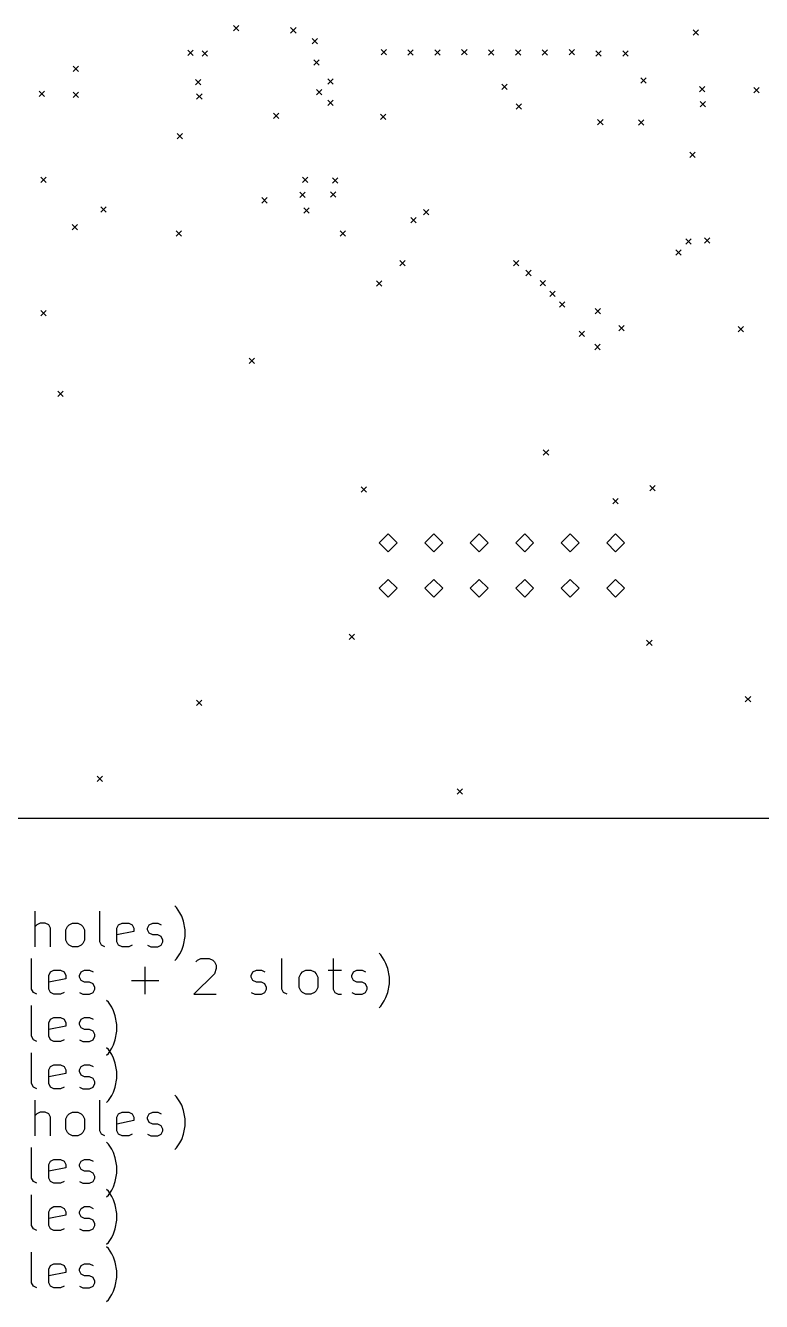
# Model space of a CAD drawing. Extents: x 2.48 to 9.13, y -6.97 to -1.38.
# Drawn here: x 4.202 to 5.821, y -6.968 to -4.163 of the extents above; entities that cross this region are included whole.
import ezdxf

# ---------------------------------------------------------------- set-up
doc = ezdxf.new("R2010")
doc.units = 0
doc.header["$MEASUREMENT"] = 0
doc.layers.add('BLACK', color=7, linetype='CONTINUOUS')

msp = doc.modelspace()

# ---------------------------------------------------------------- linework, layer by layer
at = {"layer": 'BLACK', "linetype": 'CONTINUOUS'}
for p, q in [((4.65943, -4.16269), (4.67124, -4.1745)), ((4.67124, -4.16269), (4.65943, -4.1745)), ((4.78545, -4.16734), (4.79726, -4.17915)), ((4.79726, -4.16734), (4.78545, -4.17915)), ((5.6703, -4.17196), (5.68211, -4.18378)), ((5.68211, -4.17196), (5.6703, -4.18378)), ((4.83268, -4.19094), (4.84449, -4.20276)), ((4.84449, -4.19094), (4.83268, -4.20276)), ((4.55906, -4.21654), (4.57087, -4.22835)), ((4.57087, -4.21654), (4.55906, -4.22835)), ((4.59055, -4.2185), (4.60236, -4.23031)), ((4.60236, -4.2185), (4.59055, -4.23031)), ((4.98425, -4.21547), (4.99606, -4.22728)), ((4.99606, -4.21547), (4.98425, -4.22728)), ((5.04331, -4.21591), (5.05512, -4.22772)), ((5.05512, -4.21591), (5.04331, -4.22772)), ((5.10236, -4.21591), (5.11417, -4.22772)), ((5.11417, -4.21591), (5.10236, -4.22772)), ((5.16142, -4.21547), (5.17323, -4.22728)), ((5.17323, -4.21547), (5.16142, -4.22728)), ((5.22047, -4.21591), (5.23228, -4.22772)), ((5.23228, -4.21591), (5.22047, -4.22772)), ((5.27953, -4.2162), (5.29134, -4.22801)), ((5.29134, -4.2162), (5.27953, -4.22801)), ((5.33858, -4.21634), (5.35039, -4.22815)), ((5.35039, -4.21634), (5.33858, -4.22815)), ((5.39764, -4.21569), (5.40945, -4.2275)), ((5.40945, -4.21569), (5.39764, -4.2275)), ((5.45669, -4.2185), (5.4685, -4.23031)), ((5.4685, -4.2185), (5.45669, -4.23031)), ((5.51575, -4.2185), (5.52756, -4.23031)), ((5.52756, -4.2185), (5.51575, -4.23031)), ((4.30709, -4.25197), (4.3189, -4.26378)), ((4.3189, -4.25197), (4.30709, -4.26378)), ((4.83661, -4.23819), (4.84843, -4.25)), ((4.84843, -4.23819), (4.83661, -4.25)), ((4.57589, -4.28164), (4.5877, -4.29346)), ((4.5877, -4.28164), (4.57589, -4.29346)), ((4.86734, -4.27957), (4.87915, -4.29138)), ((4.87915, -4.27957), (4.86734, -4.29138)), ((5.25, -4.2913), (5.26181, -4.30311)), ((5.26181, -4.2913), (5.25, -4.30311)), ((5.55553, -4.27756), (5.56734, -4.28937)), ((5.56734, -4.27756), (5.55553, -4.28937)), ((4.23228, -4.30709), (4.24409, -4.3189)), ((4.24409, -4.30709), (4.23228, -4.3189)), ((4.30709, -4.30906), (4.3189, -4.32087)), ((4.3189, -4.30906), (4.30709, -4.32087)), ((4.57874, -4.31299), (4.59055, -4.3248)), ((4.59055, -4.31299), (4.57874, -4.3248)), ((4.84233, -4.30317), (4.85414, -4.31498)), ((4.85414, -4.30317), (4.84233, -4.31498)), ((5.68412, -4.29687), (5.69593, -4.30868)), ((5.69593, -4.29687), (5.68412, -4.30868)), ((5.80398, -4.29876), (5.8158, -4.31058)), ((5.8158, -4.29876), (5.80398, -4.31058)), ((4.86734, -4.32677), (4.87915, -4.33858)), ((4.87915, -4.32677), (4.86734, -4.33858)), ((5.2815, -4.33465), (5.29331, -4.34646)), ((5.29331, -4.33465), (5.2815, -4.34646)), ((5.68582, -4.32994), (5.69763, -4.34175)), ((5.69763, -4.32994), (5.68582, -4.34175)), ((4.74762, -4.35564), (4.75943, -4.36745)), ((4.75943, -4.35564), (4.74762, -4.36745)), ((4.98299, -4.35755), (4.9948, -4.36936)), ((4.9948, -4.35755), (4.98299, -4.36936)), ((5.46044, -4.36934), (5.47225, -4.38115)), ((5.47225, -4.36934), (5.46044, -4.38115)), ((5.54997, -4.3703), (5.56178, -4.38211)), ((5.56178, -4.3703), (5.54997, -4.38211)), ((4.53598, -4.40015), (4.54779, -4.41197)), ((4.54779, -4.40015), (4.53598, -4.41197)), ((5.66339, -4.44094), (5.6752, -4.45276)), ((5.6752, -4.44094), (5.66339, -4.45276)), ((4.23622, -4.49606), (4.24803, -4.50787)), ((4.24803, -4.49606), (4.23622, -4.50787)), ((4.81114, -4.49604), (4.82295, -4.50785)), ((4.82295, -4.49604), (4.81114, -4.50785)), ((4.87745, -4.49741), (4.88926, -4.50922)), ((4.88926, -4.49741), (4.87745, -4.50922)), ((4.7219, -4.54115), (4.73371, -4.55296)), ((4.73371, -4.54115), (4.7219, -4.55296)), ((4.80569, -4.5291), (4.8175, -4.54091)), ((4.8175, -4.5291), (4.80569, -4.54091)), ((4.87308, -4.52858), (4.8849, -4.54039)), ((4.8849, -4.52858), (4.87308, -4.54039)), ((4.36811, -4.56102), (4.37992, -4.57283)), ((4.37992, -4.56102), (4.36811, -4.57283)), ((4.81436, -4.56362), (4.82617, -4.57543)), ((4.82617, -4.56362), (4.81436, -4.57543)), ((5.07755, -4.56717), (5.08936, -4.57898)), ((5.08936, -4.56717), (5.07755, -4.57898)), ((4.30512, -4.60039), (4.31693, -4.6122)), ((4.31693, -4.60039), (4.30512, -4.6122)), ((5.04957, -4.58467), (5.06138, -4.59648)), ((5.06138, -4.58467), (5.04957, -4.59648)), ((4.53346, -4.61417), (4.54528, -4.62598)), ((4.54528, -4.61417), (4.53346, -4.62598)), ((4.89409, -4.61417), (4.90591, -4.62598)), ((4.90591, -4.61417), (4.89409, -4.62598)), ((5.63239, -4.65551), (5.6442, -4.66732)), ((5.6442, -4.65551), (5.63239, -4.66732)), ((5.65464, -4.63146), (5.66645, -4.64327)), ((5.66645, -4.63146), (5.65464, -4.64327)), ((5.69544, -4.62923), (5.70725, -4.64104)), ((5.70725, -4.62923), (5.69544, -4.64104)), ((5.02519, -4.67911), (5.03701, -4.69093)), ((5.03701, -4.67911), (5.02519, -4.69093)), ((5.27514, -4.67911), (5.28695, -4.69093)), ((5.28695, -4.67911), (5.27514, -4.69093)), ((5.30282, -4.70087), (5.31463, -4.71268)), ((5.31463, -4.70087), (5.30282, -4.71268)), ((4.9744, -4.72417), (4.98621, -4.73598)), ((4.98621, -4.72417), (4.9744, -4.73598)), ((5.33429, -4.72347), (5.3461, -4.73528)), ((5.3461, -4.72347), (5.33429, -4.73528)), ((5.35557, -4.74666), (5.36738, -4.75847)), ((5.36738, -4.74666), (5.35557, -4.75847)), ((4.23622, -4.78937), (4.24803, -4.80118)), ((4.24803, -4.78937), (4.23622, -4.80118)), ((5.37682, -4.76989), (5.38863, -4.7817)), ((5.38863, -4.76989), (5.37682, -4.7817)), ((5.45523, -4.78467), (5.46704, -4.79648)), ((5.46704, -4.78467), (5.45523, -4.79648)), ((5.50694, -4.82189), (5.51875, -4.8337)), ((5.51875, -4.82189), (5.50694, -4.8337)), ((5.76937, -4.82442), (5.78118, -4.83623)), ((5.78118, -4.82442), (5.76937, -4.83623)), ((5.42004, -4.83434), (5.43185, -4.84615)), ((5.43185, -4.83434), (5.42004, -4.84615)), ((5.45419, -4.86359), (5.466, -4.8754)), ((5.466, -4.86359), (5.45419, -4.8754)), ((4.69409, -4.89409), (4.70591, -4.90591)), ((4.70591, -4.89409), (4.69409, -4.90591)), ((4.27362, -4.96654), (4.28543, -4.97835)), ((4.28543, -4.96654), (4.27362, -4.97835)), ((5.34097, -5.09554), (5.35278, -5.10735)), ((5.35278, -5.09554), (5.34097, -5.10735)), ((4.94069, -5.17699), (4.9525, -5.1888)), ((4.9525, -5.17699), (4.94069, -5.1888)), ((5.57489, -5.17365), (5.5867, -5.18547)), ((5.5867, -5.17365), (5.57489, -5.18547)), ((5.49356, -5.20275), (5.50537, -5.21457)), ((5.50537, -5.20275), (5.49356, -5.21457)), ((5, -5.28031), (4.98031, -5.3)), ((4.98031, -5.3), (5, -5.31969)), ((5.01969, -5.3), (5, -5.28031)), ((5, -5.31969), (5.01969, -5.3)), ((5.1, -5.28031), (5.08031, -5.3)), ((5.08031, -5.3), (5.1, -5.31969)), ((5.11969, -5.3), (5.1, -5.28031)), ((5.1, -5.31969), (5.11969, -5.3)), ((5.2, -5.28031), (5.18031, -5.3)), ((5.18031, -5.3), (5.2, -5.31969)), ((5.21969, -5.3), (5.2, -5.28031)), ((5.2, -5.31969), (5.21969, -5.3)), ((5.3, -5.28031), (5.28031, -5.3)), ((5.28031, -5.3), (5.3, -5.31969)), ((5.31969, -5.3), (5.3, -5.28031)), ((5.3, -5.31969), (5.31969, -5.3)), ((5.4, -5.28031), (5.38031, -5.3)), ((5.38031, -5.3), (5.4, -5.31969)), ((5.41969, -5.3), (5.4, -5.28031)), ((5.4, -5.31969), (5.41969, -5.3)), ((5.5, -5.28031), (5.48031, -5.3)), ((5.48031, -5.3), (5.5, -5.31969)), ((5.51969, -5.3), (5.5, -5.28031)), ((5.5, -5.31969), (5.51969, -5.3)), ((5, -5.38031), (4.98031, -5.4)), ((5.01969, -5.4), (5, -5.38031)), ((5.1, -5.38031), (5.08031, -5.4)), ((5.11969, -5.4), (5.1, -5.38031)), ((5.2, -5.38031), (5.18031, -5.4)), ((5.21969, -5.4), (5.2, -5.38031)), ((5.3, -5.38031), (5.28031, -5.4)), ((5.31969, -5.4), (5.3, -5.38031)), ((5.4, -5.38031), (5.38031, -5.4)), ((5.41969, -5.4), (5.4, -5.38031)), ((5.5, -5.38031), (5.48031, -5.4)), ((5.51969, -5.4), (5.5, -5.38031)), ((4.98031, -5.4), (5, -5.41969)), ((5, -5.41969), (5.01969, -5.4)), ((5.08031, -5.4), (5.1, -5.41969)), ((5.1, -5.41969), (5.11969, -5.4)), ((5.18031, -5.4), (5.2, -5.41969)), ((5.2, -5.41969), (5.21969, -5.4)), ((5.28031, -5.4), (5.3, -5.41969)), ((5.3, -5.41969), (5.31969, -5.4)), ((5.38031, -5.4), (5.4, -5.41969)), ((5.4, -5.41969), (5.41969, -5.4)), ((5.48031, -5.4), (5.5, -5.41969)), ((5.5, -5.41969), (5.51969, -5.4)), ((4.91398, -5.50077), (4.9258, -5.51258)), ((4.9258, -5.50077), (4.91398, -5.51258)), ((5.56822, -5.51412), (5.58003, -5.52593)), ((5.58003, -5.51412), (5.56822, -5.52593)), ((5.78518, -5.63762), (5.79699, -5.64944)), ((5.79699, -5.63762), (5.78518, -5.64944)), ((4.57852, -5.64597), (4.59034, -5.65778)), ((4.59034, -5.64597), (4.57852, -5.65778)), ((4.36024, -5.81299), (4.37205, -5.8248)), ((4.37205, -5.81299), (4.36024, -5.8248)), ((5.15157, -5.84055), (5.16339, -5.85236)), ((5.16339, -5.84055), (5.15157, -5.85236)), ((2.71654, -5.90551), (8.70079, -5.90551)), ((4.22338, -6.18838), (4.22338, -6.10964)), ((4.36586, -6.17713), (4.36586, -6.10964)), ((4.53459, -6.10214), (4.53084, -6.09839)), ((4.54209, -6.11339), (4.53459, -6.10214)), ((4.54584, -6.12088), (4.54209, -6.11339)), ((4.22713, -6.13963), (4.22338, -6.14338)), ((4.23463, -6.13588), (4.22713, -6.13963)), ((4.24588, -6.13588), (4.23463, -6.13588)), ((4.25337, -6.13963), (4.24588, -6.13588)), ((4.25712, -6.14713), (4.25337, -6.13963)), ((4.29087, -6.15088), (4.29462, -6.14338)), ((4.29462, -6.14338), (4.29837, -6.13963)), ((4.29837, -6.13963), (4.30587, -6.13588)), ((4.30587, -6.13588), (4.31712, -6.13588)), ((4.31712, -6.13588), (4.32462, -6.13963)), ((4.32462, -6.13963), (4.32837, -6.14338)), ((4.32837, -6.14338), (4.33211, -6.15088)), ((4.40336, -6.14713), (4.40711, -6.13963)), ((4.40711, -6.13963), (4.4146, -6.13588)), ((4.4146, -6.13588), (4.4296, -6.13588)), ((4.4296, -6.13588), (4.4371, -6.13963)), ((4.4371, -6.13963), (4.44085, -6.14713)), ((4.47085, -6.14713), (4.4746, -6.13963)), ((4.4746, -6.13963), (4.4821, -6.13588)), ((4.4821, -6.13588), (4.49334, -6.13588)), ((4.49334, -6.13588), (4.50084, -6.13963)), ((4.54959, -6.13213), (4.54584, -6.12088)), ((4.55334, -6.15088), (4.54959, -6.13213)), ((4.25712, -6.18838), (4.25712, -6.14713)), ((4.29087, -6.17338), (4.29087, -6.15088)), ((4.33211, -6.15088), (4.33211, -6.17338)), ((4.40336, -6.17713), (4.40336, -6.14713)), ((4.44085, -6.15463), (4.40336, -6.16213)), ((4.44085, -6.14713), (4.44085, -6.15463)), ((4.47085, -6.15088), (4.47085, -6.14713)), ((4.4746, -6.15838), (4.47085, -6.15088)), ((4.4821, -6.16213), (4.4746, -6.15838)), ((4.49334, -6.16213), (4.4821, -6.16213)), ((4.50084, -6.16588), (4.49334, -6.16213)), ((4.50459, -6.17338), (4.50084, -6.16588)), ((4.54959, -6.18463), (4.55334, -6.16588)), ((4.55334, -6.16588), (4.55334, -6.15088)), ((4.29462, -6.18088), (4.29087, -6.17338)), ((4.29837, -6.18463), (4.29462, -6.18088)), ((4.30587, -6.18838), (4.29837, -6.18463)), ((4.31712, -6.18838), (4.30587, -6.18838)), ((4.32462, -6.18463), (4.31712, -6.18838)), ((4.32837, -6.18088), (4.32462, -6.18463)), ((4.33211, -6.17338), (4.32837, -6.18088)), ((4.36961, -6.18463), (4.36586, -6.17713)), ((4.37711, -6.18838), (4.36961, -6.18463)), ((4.40711, -6.18463), (4.40336, -6.17713)), ((4.4146, -6.18838), (4.40711, -6.18463)), ((4.4296, -6.18838), (4.4146, -6.18838)), ((4.4371, -6.18463), (4.4296, -6.18838)), ((4.47085, -6.18463), (4.47835, -6.18838)), ((4.47835, -6.18838), (4.49334, -6.18838)), ((4.49334, -6.18838), (4.50084, -6.18463)), ((4.50084, -6.18463), (4.50459, -6.17713)), ((4.50459, -6.17713), (4.50459, -6.17338)), ((4.54209, -6.20337), (4.54584, -6.19588)), ((4.54584, -6.19588), (4.54959, -6.18463)), ((4.21588, -6.28106), (4.21588, -6.21357)), ((4.53084, -6.21837), (4.53459, -6.21462)), ((4.53459, -6.21462), (4.54209, -6.20337)), ((4.57658, -6.22107), (4.58033, -6.21732)), ((4.58033, -6.21732), (4.58783, -6.21357)), ((4.58783, -6.21357), (4.60658, -6.21357)), ((4.60658, -6.21357), (4.61408, -6.21732)), ((4.61408, -6.21732), (4.61783, -6.22107)), ((4.61783, -6.22107), (4.62158, -6.22857)), ((4.76631, -6.28106), (4.76631, -6.21357)), ((4.8788, -6.21357), (4.8788, -6.28106)), ((4.98378, -6.20607), (4.98003, -6.20232)), ((4.99128, -6.21732), (4.98378, -6.20607)), ((4.99503, -6.22482), (4.99128, -6.21732)), ((4.99878, -6.23607), (4.99503, -6.22482)), ((4.25337, -6.25107), (4.25712, -6.24357)), ((4.25337, -6.28106), (4.25337, -6.25107)), ((4.25712, -6.24357), (4.26462, -6.23982)), ((4.26462, -6.23982), (4.27962, -6.23982)), ((4.27962, -6.23982), (4.28712, -6.24357)), ((4.28712, -6.24357), (4.29087, -6.25107)), ((4.29087, -6.25107), (4.29087, -6.25857)), ((4.32087, -6.25107), (4.32462, -6.24357)), ((4.32087, -6.25482), (4.32087, -6.25107)), ((4.32462, -6.26232), (4.32087, -6.25482)), ((4.32462, -6.24357), (4.33211, -6.23982)), ((4.33211, -6.23982), (4.34336, -6.23982)), ((4.34336, -6.23982), (4.35086, -6.24357)), ((4.4656, -6.29231), (4.4656, -6.23232)), ((4.61783, -6.24732), (4.57283, -6.29231)), ((4.62158, -6.23607), (4.61783, -6.24732)), ((4.62158, -6.22857), (4.62158, -6.23607)), ((4.69882, -6.25107), (4.70257, -6.24357)), ((4.69882, -6.25482), (4.69882, -6.25107)), ((4.70257, -6.26232), (4.69882, -6.25482)), ((4.70257, -6.24357), (4.71007, -6.23982)), ((4.71007, -6.23982), (4.72132, -6.23982)), ((4.72132, -6.23982), (4.72882, -6.24357)), ((4.80381, -6.25482), (4.80756, -6.24732)), ((4.80381, -6.27732), (4.80381, -6.25482)), ((4.80756, -6.24732), (4.8113, -6.24357)), ((4.8113, -6.24357), (4.8188, -6.23982)), ((4.8188, -6.23982), (4.83005, -6.23982)), ((4.83005, -6.23982), (4.83755, -6.24357)), ((4.83755, -6.24357), (4.8413, -6.24732)), ((4.8413, -6.24732), (4.84505, -6.25482)), ((4.84505, -6.25482), (4.84505, -6.27732)), ((4.86755, -6.23982), (4.89754, -6.23982)), ((4.92004, -6.25107), (4.92379, -6.24357)), ((4.92004, -6.25482), (4.92004, -6.25107)), ((4.92379, -6.26232), (4.92004, -6.25482)), ((4.92379, -6.24357), (4.93129, -6.23982)), ((4.93129, -6.23982), (4.94254, -6.23982)), ((4.94254, -6.23982), (4.95004, -6.24357)), ((5.00253, -6.25482), (4.99878, -6.23607)), ((5.00253, -6.26982), (5.00253, -6.25482)), ((4.21963, -6.28856), (4.21588, -6.28106)), ((4.29087, -6.25857), (4.25337, -6.26607)), ((4.25712, -6.28856), (4.25337, -6.28106)), ((4.33211, -6.26607), (4.32462, -6.26232)), ((4.34336, -6.26607), (4.33211, -6.26607)), ((4.35086, -6.26982), (4.34336, -6.26607)), ((4.35461, -6.27732), (4.35086, -6.26982)), ((4.35086, -6.28856), (4.35461, -6.28106)), ((4.35461, -6.28106), (4.35461, -6.27732)), ((4.4356, -6.26232), (4.49559, -6.26232)), ((4.71007, -6.26607), (4.70257, -6.26232)), ((4.72132, -6.26607), (4.71007, -6.26607)), ((4.72882, -6.26982), (4.72132, -6.26607)), ((4.73256, -6.27732), (4.72882, -6.26982)), ((4.72882, -6.28856), (4.73256, -6.28106)), ((4.73256, -6.28106), (4.73256, -6.27732)), ((4.77006, -6.28856), (4.76631, -6.28106)), ((4.80756, -6.28481), (4.80381, -6.27732)), ((4.84505, -6.27732), (4.8413, -6.28481)), ((4.8788, -6.28106), (4.88255, -6.28856)), ((4.93129, -6.26607), (4.92379, -6.26232)), ((4.94254, -6.26607), (4.93129, -6.26607)), ((4.95004, -6.26982), (4.94254, -6.26607)), ((4.95379, -6.27732), (4.95004, -6.26982)), ((4.95004, -6.28856), (4.95379, -6.28106)), ((4.95379, -6.28106), (4.95379, -6.27732)), ((4.99878, -6.28856), (5.00253, -6.26982)), ((4.22713, -6.29231), (4.21963, -6.28856)), ((4.26462, -6.29231), (4.25712, -6.28856)), ((4.27962, -6.29231), (4.26462, -6.29231)), ((4.28712, -6.28856), (4.27962, -6.29231)), ((4.32087, -6.28856), (4.32837, -6.29231)), ((4.32837, -6.29231), (4.34336, -6.29231)), ((4.34336, -6.29231), (4.35086, -6.28856)), ((4.38461, -6.31001), (4.38086, -6.30626)), ((4.39211, -6.32126), (4.38461, -6.31001)), ((4.57283, -6.29231), (4.62158, -6.29231)), ((4.69882, -6.28856), (4.70632, -6.29231)), ((4.70632, -6.29231), (4.72132, -6.29231)), ((4.72132, -6.29231), (4.72882, -6.28856)), ((4.77756, -6.29231), (4.77006, -6.28856)), ((4.8113, -6.28856), (4.80756, -6.28481)), ((4.8188, -6.29231), (4.8113, -6.28856)), ((4.83005, -6.29231), (4.8188, -6.29231)), ((4.83755, -6.28856), (4.83005, -6.29231)), ((4.8413, -6.28481), (4.83755, -6.28856)), ((4.88255, -6.28856), (4.89005, -6.29231)), ((4.89005, -6.29231), (4.89754, -6.29231)), ((4.92004, -6.28856), (4.92754, -6.29231)), ((4.92754, -6.29231), (4.94254, -6.29231)), ((4.94254, -6.29231), (4.95004, -6.28856)), ((4.98378, -6.31856), (4.99128, -6.30731)), ((4.99128, -6.30731), (4.99503, -6.29981)), ((4.99503, -6.29981), (4.99878, -6.28856)), ((4.21588, -6.385), (4.21588, -6.31751)), ((4.39586, -6.32876), (4.39211, -6.32126)), ((4.39961, -6.34001), (4.39586, -6.32876)), ((4.98003, -6.32231), (4.98378, -6.31856)), ((4.25337, -6.35501), (4.25712, -6.34751)), ((4.25337, -6.385), (4.25337, -6.35501)), ((4.29087, -6.3625), (4.25337, -6.37)), ((4.25712, -6.34751), (4.26462, -6.34376)), ((4.26462, -6.34376), (4.27962, -6.34376)), ((4.27962, -6.34376), (4.28712, -6.34751)), ((4.28712, -6.34751), (4.29087, -6.35501)), ((4.29087, -6.35501), (4.29087, -6.3625)), ((4.32087, -6.35501), (4.32462, -6.34751)), ((4.32087, -6.35876), (4.32087, -6.35501)), ((4.32462, -6.36625), (4.32087, -6.35876)), ((4.32462, -6.34751), (4.33211, -6.34376)), ((4.33211, -6.37), (4.32462, -6.36625)), ((4.33211, -6.34376), (4.34336, -6.34376)), ((4.34336, -6.34376), (4.35086, -6.34751)), ((4.40336, -6.35876), (4.39961, -6.34001)), ((4.40336, -6.37375), (4.40336, -6.35876)), ((4.21963, -6.3925), (4.21588, -6.385)), ((4.22713, -6.39625), (4.21963, -6.3925)), ((4.25712, -6.3925), (4.25337, -6.385)), ((4.26462, -6.39625), (4.25712, -6.3925)), ((4.28712, -6.3925), (4.27962, -6.39625)), ((4.32087, -6.3925), (4.32837, -6.39625)), ((4.34336, -6.37), (4.33211, -6.37)), ((4.35086, -6.37375), (4.34336, -6.37)), ((4.34336, -6.39625), (4.35086, -6.3925)), ((4.35461, -6.38125), (4.35086, -6.37375)), ((4.35086, -6.3925), (4.35461, -6.385)), ((4.35461, -6.385), (4.35461, -6.38125)), ((4.39586, -6.40375), (4.39961, -6.3925)), ((4.39961, -6.3925), (4.40336, -6.37375)), ((4.21588, -6.48894), (4.21588, -6.42145)), ((4.27962, -6.39625), (4.26462, -6.39625)), ((4.32837, -6.39625), (4.34336, -6.39625)), ((4.38461, -6.41395), (4.38086, -6.4102)), ((4.38086, -6.42625), (4.38461, -6.4225)), ((4.38461, -6.4225), (4.39211, -6.41125)), ((4.39211, -6.4252), (4.38461, -6.41395)), ((4.39211, -6.41125), (4.39586, -6.40375)), ((4.25337, -6.45894), (4.25712, -6.45144)), ((4.25712, -6.45144), (4.26462, -6.44769)), ((4.26462, -6.44769), (4.27962, -6.44769)), ((4.27962, -6.44769), (4.28712, -6.45144)), ((4.28712, -6.45144), (4.29087, -6.45894)), ((4.32087, -6.45894), (4.32462, -6.45144)), ((4.32462, -6.45144), (4.33211, -6.44769)), ((4.33211, -6.44769), (4.34336, -6.44769)), ((4.34336, -6.44769), (4.35086, -6.45144)), ((4.39586, -6.4327), (4.39211, -6.4252)), ((4.39961, -6.44394), (4.39586, -6.4327)), ((4.40336, -6.46269), (4.39961, -6.44394)), ((4.25337, -6.48894), (4.25337, -6.45894)), ((4.29087, -6.46644), (4.25337, -6.47394)), ((4.29087, -6.45894), (4.29087, -6.46644)), ((4.32087, -6.46269), (4.32087, -6.45894)), ((4.32462, -6.47019), (4.32087, -6.46269)), ((4.33211, -6.47394), (4.32462, -6.47019)), ((4.34336, -6.47394), (4.33211, -6.47394)), ((4.35086, -6.47769), (4.34336, -6.47394)), ((4.35461, -6.48519), (4.35086, -6.47769)), ((4.39961, -6.49644), (4.40336, -6.47769)), ((4.40336, -6.47769), (4.40336, -6.46269)), ((4.21963, -6.49644), (4.21588, -6.48894)), ((4.22713, -6.50019), (4.21963, -6.49644)), ((4.25712, -6.49644), (4.25337, -6.48894)), ((4.26462, -6.50019), (4.25712, -6.49644)), ((4.27962, -6.50019), (4.26462, -6.50019)), ((4.28712, -6.49644), (4.27962, -6.50019)), ((4.32087, -6.49644), (4.32837, -6.50019)), ((4.32837, -6.50019), (4.34336, -6.50019)), ((4.34336, -6.50019), (4.35086, -6.49644)), ((4.35086, -6.49644), (4.35461, -6.48894)), ((4.35461, -6.48894), (4.35461, -6.48519)), ((4.39211, -6.51519), (4.39586, -6.50769)), ((4.39586, -6.50769), (4.39961, -6.49644)), ((4.22338, -6.60412), (4.22338, -6.52538)), ((4.36586, -6.59288), (4.36586, -6.52538)), ((4.38086, -6.53018), (4.38461, -6.52643)), ((4.38461, -6.52643), (4.39211, -6.51519)), ((4.53459, -6.51789), (4.53084, -6.51414)), ((4.54209, -6.52913), (4.53459, -6.51789)), ((4.54584, -6.53663), (4.54209, -6.52913)), ((4.22713, -6.55538), (4.22338, -6.55913)), ((4.23463, -6.55163), (4.22713, -6.55538)), ((4.24588, -6.55163), (4.23463, -6.55163)), ((4.25337, -6.55538), (4.24588, -6.55163)), ((4.25712, -6.56288), (4.25337, -6.55538)), ((4.25712, -6.60412), (4.25712, -6.56288)), ((4.29087, -6.56663), (4.29462, -6.55913)), ((4.29462, -6.55913), (4.29837, -6.55538)), ((4.29837, -6.55538), (4.30587, -6.55163)), ((4.30587, -6.55163), (4.31712, -6.55163)), ((4.31712, -6.55163), (4.32462, -6.55538)), ((4.32462, -6.55538), (4.32837, -6.55913)), ((4.32837, -6.55913), (4.33211, -6.56663)), ((4.40336, -6.56288), (4.40711, -6.55538)), ((4.40336, -6.59288), (4.40336, -6.56288)), ((4.40711, -6.55538), (4.4146, -6.55163)), ((4.4146, -6.55163), (4.4296, -6.55163)), ((4.4296, -6.55163), (4.4371, -6.55538)), ((4.4371, -6.55538), (4.44085, -6.56288)), ((4.44085, -6.56288), (4.44085, -6.57038)), ((4.47085, -6.56288), (4.4746, -6.55538)), ((4.47085, -6.56663), (4.47085, -6.56288)), ((4.4746, -6.55538), (4.4821, -6.55163)), ((4.4821, -6.55163), (4.49334, -6.55163)), ((4.49334, -6.55163), (4.50084, -6.55538)), ((4.54959, -6.54788), (4.54584, -6.53663)), ((4.55334, -6.56663), (4.54959, -6.54788)), ((4.29087, -6.58913), (4.29087, -6.56663)), ((4.29462, -6.59663), (4.29087, -6.58913)), ((4.33211, -6.58913), (4.32837, -6.59663)), ((4.33211, -6.56663), (4.33211, -6.58913)), ((4.44085, -6.57038), (4.40336, -6.57788)), ((4.4746, -6.57413), (4.47085, -6.56663)), ((4.4821, -6.57788), (4.4746, -6.57413)), ((4.49334, -6.57788), (4.4821, -6.57788)), ((4.50084, -6.58163), (4.49334, -6.57788)), ((4.50459, -6.58913), (4.50084, -6.58163)), ((4.50459, -6.59288), (4.50459, -6.58913)), ((4.54959, -6.60037), (4.55334, -6.58163)), ((4.55334, -6.58163), (4.55334, -6.56663)), ((4.29837, -6.60037), (4.29462, -6.59663)), ((4.30587, -6.60412), (4.29837, -6.60037)), ((4.31712, -6.60412), (4.30587, -6.60412)), ((4.32462, -6.60037), (4.31712, -6.60412)), ((4.32837, -6.59663), (4.32462, -6.60037)), ((4.36961, -6.60037), (4.36586, -6.59288)), ((4.37711, -6.60412), (4.36961, -6.60037)), ((4.38461, -6.62182), (4.38086, -6.61807)), ((4.40711, -6.60037), (4.40336, -6.59288)), ((4.4146, -6.60412), (4.40711, -6.60037)), ((4.4296, -6.60412), (4.4146, -6.60412)), ((4.4371, -6.60037), (4.4296, -6.60412)), ((4.47085, -6.60037), (4.47835, -6.60412)), ((4.47835, -6.60412), (4.49334, -6.60412)), ((4.49334, -6.60412), (4.50084, -6.60037)), ((4.50084, -6.60037), (4.50459, -6.59288)), ((4.53459, -6.63037), (4.54209, -6.61912)), ((4.54209, -6.61912), (4.54584, -6.61162)), ((4.54584, -6.61162), (4.54959, -6.60037)), ((4.21588, -6.69681), (4.21588, -6.62932)), ((4.39211, -6.63307), (4.38461, -6.62182)), ((4.39586, -6.64057), (4.39211, -6.63307)), ((4.39961, -6.65182), (4.39586, -6.64057)), ((4.53084, -6.63412), (4.53459, -6.63037)), ((4.25337, -6.66682), (4.25712, -6.65932)), ((4.25337, -6.69681), (4.25337, -6.66682)), ((4.29087, -6.67432), (4.25337, -6.68181)), ((4.25712, -6.65932), (4.26462, -6.65557)), ((4.26462, -6.65557), (4.27962, -6.65557)), ((4.27962, -6.65557), (4.28712, -6.65932)), ((4.28712, -6.65932), (4.29087, -6.66682)), ((4.29087, -6.66682), (4.29087, -6.67432)), ((4.32087, -6.66682), (4.32462, -6.65932)), ((4.32087, -6.67057), (4.32087, -6.66682)), ((4.32462, -6.67807), (4.32087, -6.67057)), ((4.32462, -6.65932), (4.33211, -6.65557)), ((4.33211, -6.65557), (4.34336, -6.65557)), ((4.34336, -6.65557), (4.35086, -6.65932)), ((4.40336, -6.67057), (4.39961, -6.65182)), ((4.40336, -6.68556), (4.40336, -6.67057)), ((4.21963, -6.70431), (4.21588, -6.69681)), ((4.22713, -6.70806), (4.21963, -6.70431)), ((4.25712, -6.70431), (4.25337, -6.69681)), ((4.26462, -6.70806), (4.25712, -6.70431)), ((4.28712, -6.70431), (4.27962, -6.70806)), ((4.32087, -6.70431), (4.32837, -6.70806)), ((4.33211, -6.68181), (4.32462, -6.67807)), ((4.34336, -6.68181), (4.33211, -6.68181)), ((4.35086, -6.68556), (4.34336, -6.68181)), ((4.34336, -6.70806), (4.35086, -6.70431)), ((4.35461, -6.69306), (4.35086, -6.68556)), ((4.35086, -6.70431), (4.35461, -6.69681)), ((4.35461, -6.69681), (4.35461, -6.69306)), ((4.39586, -6.71556), (4.39961, -6.70431)), ((4.39961, -6.70431), (4.40336, -6.68556)), ((4.27962, -6.70806), (4.26462, -6.70806)), ((4.32837, -6.70806), (4.34336, -6.70806)), ((4.38461, -6.72576), (4.38086, -6.72201)), ((4.38461, -6.73431), (4.39211, -6.72306)), ((4.39211, -6.73701), (4.38461, -6.72576)), ((4.39211, -6.72306), (4.39586, -6.71556)), ((4.21588, -6.80075), (4.21588, -6.73326)), ((4.25712, -6.76325), (4.26462, -6.75951)), ((4.26462, -6.75951), (4.27962, -6.75951)), ((4.27962, -6.75951), (4.28712, -6.76325)), ((4.32462, -6.76325), (4.33211, -6.75951)), ((4.33211, -6.75951), (4.34336, -6.75951)), ((4.34336, -6.75951), (4.35086, -6.76325)), ((4.38086, -6.73806), (4.38461, -6.73431)), ((4.39586, -6.74451), (4.39211, -6.73701)), ((4.39961, -6.75576), (4.39586, -6.74451)), ((4.40336, -6.7745), (4.39961, -6.75576)), ((4.25337, -6.77075), (4.25712, -6.76325)), ((4.25337, -6.80075), (4.25337, -6.77075)), ((4.29087, -6.77825), (4.25337, -6.78575)), ((4.28712, -6.76325), (4.29087, -6.77075)), ((4.29087, -6.77075), (4.29087, -6.77825)), ((4.32087, -6.77075), (4.32462, -6.76325)), ((4.32087, -6.7745), (4.32087, -6.77075)), ((4.32462, -6.782), (4.32087, -6.7745)), ((4.33211, -6.78575), (4.32462, -6.782)), ((4.34336, -6.78575), (4.33211, -6.78575)), ((4.35086, -6.7895), (4.34336, -6.78575)), ((4.40336, -6.7895), (4.40336, -6.7745)), ((4.21963, -6.80825), (4.21588, -6.80075)), ((4.22713, -6.812), (4.21963, -6.80825)), ((4.25712, -6.80825), (4.25337, -6.80075)), ((4.26462, -6.812), (4.25712, -6.80825)), ((4.27962, -6.812), (4.26462, -6.812)), ((4.28712, -6.80825), (4.27962, -6.812)), ((4.32087, -6.80825), (4.32837, -6.812)), ((4.32837, -6.812), (4.34336, -6.812)), ((4.34336, -6.812), (4.35086, -6.80825)), ((4.35461, -6.797), (4.35086, -6.7895)), ((4.35086, -6.80825), (4.35461, -6.80075)), ((4.35461, -6.80075), (4.35461, -6.797)), ((4.39586, -6.8195), (4.39961, -6.80825)), ((4.39961, -6.80825), (4.40336, -6.7895)), ((4.38086, -6.84199), (4.38461, -6.83825)), ((4.38461, -6.83825), (4.39211, -6.827)), ((4.39211, -6.827), (4.39586, -6.8195)), ((4.21588, -6.92673), (4.21588, -6.85924)), ((4.38461, -6.85174), (4.38086, -6.84799)), ((4.39211, -6.86299), (4.38461, -6.85174)), ((4.39586, -6.87049), (4.39211, -6.86299)), ((4.39961, -6.88174), (4.39586, -6.87049)), ((4.25337, -6.89674), (4.25712, -6.88924)), ((4.25337, -6.92673), (4.25337, -6.89674)), ((4.25712, -6.88924), (4.26462, -6.88549)), ((4.26462, -6.88549), (4.27962, -6.88549)), ((4.27962, -6.88549), (4.28712, -6.88924)), ((4.28712, -6.88924), (4.29087, -6.89674)), ((4.29087, -6.89674), (4.29087, -6.90424)), ((4.32087, -6.89674), (4.32462, -6.88924)), ((4.32087, -6.90049), (4.32087, -6.89674)), ((4.32462, -6.90799), (4.32087, -6.90049)), ((4.32462, -6.88924), (4.33211, -6.88549)), ((4.33211, -6.88549), (4.34336, -6.88549)), ((4.34336, -6.88549), (4.35086, -6.88924)), ((4.40336, -6.90049), (4.39961, -6.88174)), ((4.40336, -6.91549), (4.40336, -6.90049)), ((4.21963, -6.93423), (4.21588, -6.92673)), ((4.29087, -6.90424), (4.25337, -6.91174)), ((4.25712, -6.93423), (4.25337, -6.92673)), ((4.33211, -6.91174), (4.32462, -6.90799)), ((4.34336, -6.91174), (4.33211, -6.91174)), ((4.35086, -6.91549), (4.34336, -6.91174)), ((4.35461, -6.92298), (4.35086, -6.91549)), ((4.35086, -6.93423), (4.35461, -6.92673)), ((4.35461, -6.92673), (4.35461, -6.92298)), ((4.39961, -6.93423), (4.40336, -6.91549)), ((4.22713, -6.93798), (4.21963, -6.93423)), ((4.26462, -6.93798), (4.25712, -6.93423)), ((4.27962, -6.93798), (4.26462, -6.93798)), ((4.28712, -6.93423), (4.27962, -6.93798)), ((4.32087, -6.93423), (4.32837, -6.93798)), ((4.32837, -6.93798), (4.34336, -6.93798)), ((4.34336, -6.93798), (4.35086, -6.93423)), ((4.38461, -6.96423), (4.39211, -6.95298)), ((4.39211, -6.95298), (4.39586, -6.94548)), ((4.39586, -6.94548), (4.39961, -6.93423)), ((4.38086, -6.96798), (4.38461, -6.96423))]:
    msp.add_line(p, q, dxfattribs=at)

doc.saveas('drawing.dxf')
